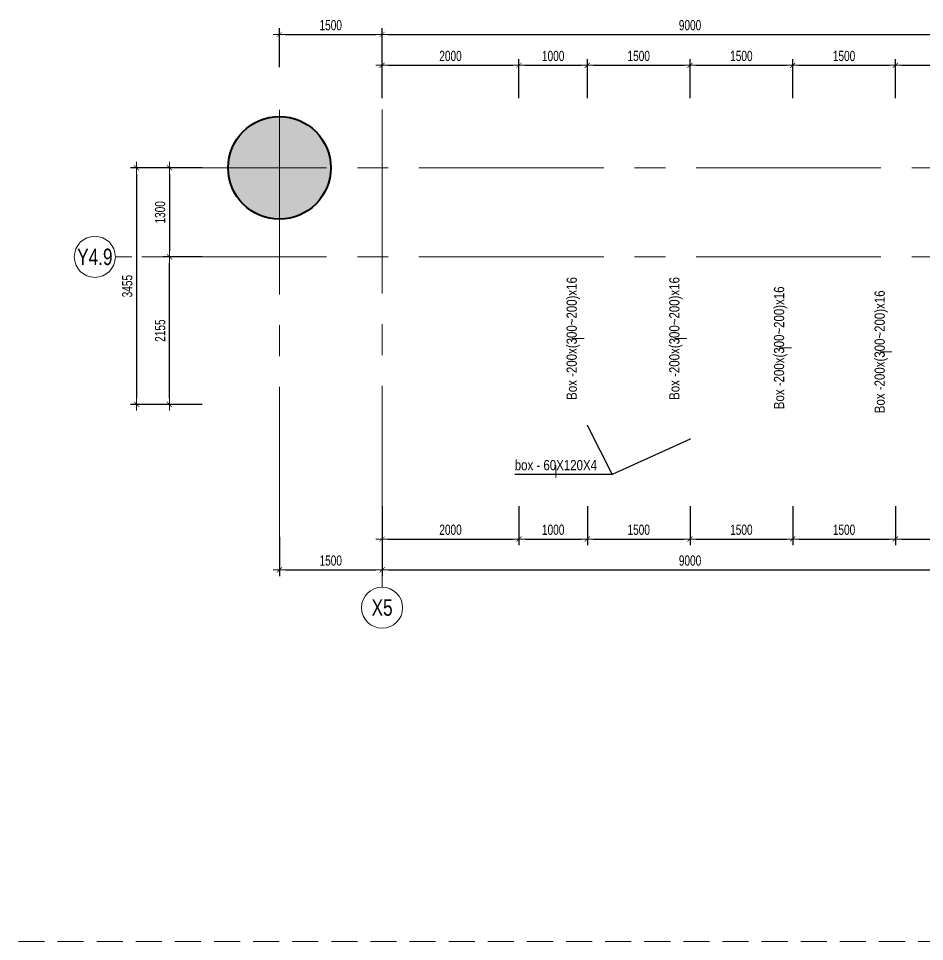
# Model space of a CAD drawing. Header units: millimetres. Extents: x -179076 to 305601, y -18667 to 40015.
# Drawn here: x 169531 to 182770, y 26248 to 39734 of the extents above; entities that cross this region are included whole.
import ezdxf
from ezdxf.enums import TextEntityAlignment as Align

# ---------------------------------------------------------------- set-up
doc = ezdxf.new("R2010")
doc.units = ezdxf.units.MM
doc.header["$LTSCALE"] = 60
doc.linetypes.add('HIDDEN2', pattern=[4.7625, 3.175, -1.5875])
doc.linetypes.add('POD_Grid F2$0$CENTER2', pattern=[1.125, 0.75, -0.125, 0.125, -0.125])
doc.layers.get('0').update_dxf_attribs({"lineweight": 20})
doc.layers.get('Defpoints').update_dxf_attribs({"color": 151, "lineweight": 9})
for name, color, linetype, lineweight in [('$0$NDC_S_VN TEXT', 7, 'Continuous', 20), ('NDC_S-COLUMN', 4, 'Continuous', 40), ('NDC_S_ANNO', 7, 'Continuous', 20), ('NDC_S_DIM', 1, 'Continuous', 15), ('NDC_S_HATCH COLUMN AND WALL', 251, 'Continuous', 13), ('NDC_S_HIDDEN', 8, 'HIDDEN2', 13), ('NDC_S_THIN LINE', 8, 'Continuous', 9), ('POD_Grid F2$0$NDC_S_AXIS', 5, 'POD_Grid F2$0$CENTER2', 13), ('POD_Grid F2$0$NDC_S_SYMBOL', 1, 'Continuous', 15), ('POD_Grid F2$0$NDC_S_TEXT SYMBOL', 7, 'Continuous', 20)]:
    doc.layers.add(name, color=color, linetype=linetype, lineweight=lineweight)
doc.styles.add('ARIAL', font='arial.ttf', dxfattribs={"width": 0.8})
doc.styles.add('NDC_DIM', font='', dxfattribs={"width": 0.75})
doc.styles.add('POD_Grid F2$0$NDC_ANNO', font='', dxfattribs={"width": 0.8})
doc.styles.get('NDC_DIM').set_extended_font_data('Dotum')
doc.styles.get('POD_Grid F2$0$NDC_ANNO').set_extended_font_data('Dotum')
doc.dimstyles.new('NDC_dim_60', dxfattribs={"dimscale": 60, "dimtxt": 2.5, "dimasz": 1.5, "dimexe": 1.5, "dimexo": 2.5, "dimgap": 1, "dimtad": 1, "dimdec": 0, "dimzin": 0, "dimdsep": 46, "dimtxsty": 'NDC_DIM', "dimblk": 'DIMMARK', "dimcen": 0.09, "dimdle": 1.2, "dimclrd": 1, "dimclre": 1, "dimclrt": 3, "dimadec": 0, "dimazin": 0, "dimtfac": 1, "dimtdec": 0, "dimtix": 1, "dimtofl": 0, "dimtmove": 0, "dimatfit": 3, "dimfxl": 8, "dimfxlon": 1, "dimtolj": 1, "dimtzin": 0, "dimarcsym": 0})
doc.dimstyles.new('NDC_dim_iso', dxfattribs={"dimtxt": 2.5, "dimasz": 1, "dimexe": 1.5, "dimexo": 2.5, "dimgap": 1, "dimtad": 1, "dimdec": 0, "dimzin": 0, "dimdsep": 46, "dimtxsty": 'NDC_DIM', "dimblk": 'DIMMARK', "dimcen": 0.09, "dimdle": 1.2, "dimclrd": 1, "dimclre": 1, "dimclrt": 3, "dimadec": 0, "dimazin": 0, "dimtfac": 1, "dimtdec": 0, "dimtix": 1, "dimtofl": 0, "dimtmove": 0, "dimatfit": 3, "dimfxl": 8, "dimfxlon": 1, "dimtolj": 1, "dimtzin": 0, "dimarcsym": 0})

# ---------------------------------------------------------------- blocks, each defined once
blk = doc.blocks.new('cottron')
at = {"layer": 'NDC_S_HATCH COLUMN AND WALL'}
h = blk.add_hatch(color=256, dxfattribs=at)
h.dxf.hatch_style = 1
h.paths.add_polyline_path([(-0.5, 0, 1), (0.5, 0, 1)])
at = {"layer": 'NDC_S-COLUMN', "ltscale": 0.005}
blk.add_circle((0, 0), 0.5, dxfattribs=at)
blk = doc.blocks.new('*U213')
at = {"layer": 'POD_Grid F2$0$NDC_S_SYMBOL'}
blk.add_line((5, 0), (9, 0), dxfattribs=at)
blk.add_circle((0, 0), 5, dxfattribs=at)
at = {"layer": 'POD_Grid F2$0$NDC_S_TEXT SYMBOL', "color": 7, "style": 'POD_Grid F2$0$NDC_ANNO', "width": 0.8}
blk.add_attdef('GRID', text='', height=4, rotation=270, dxfattribs=at).set_placement((0, 0), align=Align.MIDDLE)
blk = doc.blocks.new('*U212')
at = {"layer": 'POD_Grid F2$0$NDC_S_SYMBOL'}
blk.add_line((0, 5), (0, 9), dxfattribs=at)
blk.add_circle((0, 0), 5, dxfattribs=at)
at = {"layer": 'POD_Grid F2$0$NDC_S_TEXT SYMBOL', "color": 7, "style": 'POD_Grid F2$0$NDC_ANNO', "width": 0.8}
blk.add_attdef('GRID', text='', height=4, dxfattribs=at).set_placement((0, 0), align=Align.MIDDLE)
blk = doc.blocks.new('A$Cc384704a')
at = {"layer": 'POD_Grid F2$0$NDC_S_AXIS', "ltscale": 60}
for p, q in [((0, -5900), (0, 853)), ((1500, -5886), (1500, 853)), ((-2011, 0), (38579, 0)), ((-2011, -1300), (38607, -1300))]:
    blk.add_line(p, q, dxfattribs=at)
at = {"xscale": 1500, "yscale": 1500, "zscale": 1500}
blk.add_blockref('cottron', (0, 0), dxfattribs=at)
at = {"layer": 'POD_Grid F2$0$NDC_S_AXIS'}
ref = blk.add_blockref('*U213', (-2697, -1300), dxfattribs=dict(at, xscale=60, yscale=60, zscale=60))
ref.add_attrib('GRID', 'Y4.9', dxfattribs={"layer": 'POD_Grid F2$0$NDC_S_TEXT SYMBOL', "color": 7, "height": 240, "style": 'POD_Grid F2$0$NDC_ANNO', "width": 0.8}).set_placement((-2697, -1300), align=Align.MIDDLE)
at = {"layer": 'POD_Grid F2$0$NDC_S_AXIS', "xscale": 60, "yscale": 60, "zscale": 60}
blk.add_blockref('*U212', (1500, -6426), dxfattribs=at).add_auto_attribs({'GRID': 'X5'})
blk = doc.blocks.new('DIMMARK')
at = {"layer": 'NDC_S_DIM', "color": 1}
blk.add_line((-1.5, 0), (1, 0), dxfattribs=at)
at = {"layer": 'NDC_S_DIM', "color": 2, "const_width": 0.1}
blk.add_lwpolyline([(-0.42, -0.42), (0.42, 0.42)], dxfattribs=at)
blk = doc.blocks.new('*D231')
at = {"layer": 'Defpoints', "color": 0, "transparency": 16777216}
for p in [(173344, 37551), (171737, 36251), (173344, 36251)]:
    blk.add_point(p, dxfattribs=at)
at = {"layer": 'NDC_S_DIM', "color": 1, "lineweight": -2, "transparency": 16777216}
for p, q in [((172217, 37551), (171647, 37551)), ((171737, 37461), (171737, 36341)), ((172217, 36251), (171647, 36251))]:
    blk.add_line(p, q, dxfattribs=at)
at = {"layer": 'NDC_S_DIM', "color": 1, "lineweight": -2, "transparency": 16777216, "xscale": 90, "yscale": 90, "zscale": 90}
for p, rotation in [((171737, 37551), 90), ((171737, 36251), 270)]:
    blk.add_blockref('DIMMARK', p, dxfattribs=dict(at, rotation=rotation))
at = {"layer": 'NDC_S_DIM', "color": 3, "transparency": 16777216, "insert": (171602, 36901), "char_height": 150, "attachment_point": 5, "rotation": 90, "style": 'NDC_DIM'}
blk.add_mtext('\\A1;1300', dxfattribs=at)
blk = doc.blocks.new('*D422')
at = {"layer": 'Defpoints', "color": 0, "ltscale": 60, "transparency": 16777216}
for p in [(172167, 37551), (171257, 34096), (173844, 34096)]:
    blk.add_point(p, dxfattribs=at)
at = {"layer": 'NDC_S_DIM', "color": 1, "lineweight": -2, "ltscale": 60, "transparency": 16777216}
for p, q in [((171737, 37551), (171167, 37551)), ((171257, 37461), (171257, 34186)), ((171737, 34096), (171167, 34096))]:
    blk.add_line(p, q, dxfattribs=at)
at = {"layer": 'NDC_S_DIM', "color": 1, "lineweight": -2, "ltscale": 60, "transparency": 16777216, "xscale": 90, "yscale": 90, "zscale": 90}
for p, rotation in [((171257, 37551), 90), ((171257, 34096), 270)]:
    blk.add_blockref('DIMMARK', p, dxfattribs=dict(at, rotation=rotation))
at = {"layer": 'NDC_S_DIM', "color": 3, "ltscale": 60, "transparency": 16777216, "insert": (171122, 35823), "char_height": 150, "attachment_point": 5, "rotation": 90, "style": 'NDC_DIM'}
blk.add_mtext('\\A1;3455', dxfattribs=at)
blk = doc.blocks.new('*D483')
at = {"layer": 'Defpoints', "color": 0, "ltscale": 60, "transparency": 16777216}
for p in [(171737, 36251), (172550, 36251), (173844, 34096)]:
    blk.add_point(p, dxfattribs=at)
at = {"layer": 'NDC_S_DIM', "color": 1, "lineweight": -2, "ltscale": 60, "transparency": 16777216}
for p, q in [((172217, 36251), (171647, 36251)), ((171737, 34186), (171737, 36161)), ((172217, 34096), (171647, 34096))]:
    blk.add_line(p, q, dxfattribs=at)
at = {"layer": 'NDC_S_DIM', "color": 1, "lineweight": -2, "ltscale": 60, "transparency": 16777216, "xscale": 90, "yscale": 90, "zscale": 90}
for p, rotation in [((171737, 36251), 90), ((171737, 34096), 270)]:
    blk.add_blockref('DIMMARK', p, dxfattribs=dict(at, rotation=rotation))
at = {"layer": 'NDC_S_DIM', "color": 3, "ltscale": 60, "transparency": 16777216, "insert": (171602, 35173), "char_height": 150, "attachment_point": 5, "rotation": 90, "style": 'NDC_DIM'}
blk.add_mtext('\\A1;2155', dxfattribs=at)
blk = doc.blocks.new('*D484')
at = {"layer": 'Defpoints', "color": 0, "ltscale": 60, "transparency": 16777216}
for p in [(174844, 32827), (176844, 32827), (176844, 32128)]:
    blk.add_point(p, dxfattribs=at)
at = {"layer": 'NDC_S_DIM', "color": 1, "lineweight": -2, "ltscale": 60, "transparency": 16777216}
for p, q in [((174844, 32608), (174844, 32038)), ((176844, 32608), (176844, 32038)), ((174934, 32128), (176754, 32128))]:
    blk.add_line(p, q, dxfattribs=at)
at = {"layer": 'NDC_S_DIM', "color": 1, "lineweight": -2, "ltscale": 60, "transparency": 16777216, "xscale": 90, "yscale": 90, "zscale": 90, "rotation": 180}
blk.add_blockref('DIMMARK', (174844, 32128), dxfattribs=at)
at = {"layer": 'NDC_S_DIM', "color": 1, "lineweight": -2, "ltscale": 60, "transparency": 16777216, "xscale": 90, "yscale": 90, "zscale": 90}
blk.add_blockref('DIMMARK', (176844, 32128), dxfattribs=at)
at = {"layer": 'NDC_S_DIM', "color": 3, "ltscale": 60, "transparency": 16777216, "insert": (175844, 32263), "char_height": 150, "attachment_point": 5, "style": 'NDC_DIM'}
blk.add_mtext('\\A1;2000', dxfattribs=at)
blk = doc.blocks.new('*D485')
at = {"layer": 'Defpoints', "color": 0, "ltscale": 60, "transparency": 16777216}
for p in [(176844, 32827), (177844, 32827), (177844, 32128)]:
    blk.add_point(p, dxfattribs=at)
at = {"layer": 'NDC_S_DIM', "color": 1, "lineweight": -2, "ltscale": 60, "transparency": 16777216}
for p, q in [((176844, 32608), (176844, 32038)), ((177844, 32608), (177844, 32038)), ((176934, 32128), (177754, 32128))]:
    blk.add_line(p, q, dxfattribs=at)
at = {"layer": 'NDC_S_DIM', "color": 1, "lineweight": -2, "ltscale": 60, "transparency": 16777216, "xscale": 90, "yscale": 90, "zscale": 90, "rotation": 180}
blk.add_blockref('DIMMARK', (176844, 32128), dxfattribs=at)
at = {"layer": 'NDC_S_DIM', "color": 1, "lineweight": -2, "ltscale": 60, "transparency": 16777216, "xscale": 90, "yscale": 90, "zscale": 90}
blk.add_blockref('DIMMARK', (177844, 32128), dxfattribs=at)
at = {"layer": 'NDC_S_DIM', "color": 3, "ltscale": 60, "transparency": 16777216, "insert": (177344, 32263), "char_height": 150, "attachment_point": 5, "style": 'NDC_DIM'}
blk.add_mtext('\\A1;1000', dxfattribs=at)
blk = doc.blocks.new('*D486')
at = {"layer": 'Defpoints', "color": 0, "ltscale": 60, "transparency": 16777216}
for p in [(177844, 32827), (179344, 32827), (179344, 32128)]:
    blk.add_point(p, dxfattribs=at)
at = {"layer": 'NDC_S_DIM', "color": 1, "lineweight": -2, "ltscale": 60, "transparency": 16777216}
for p, q in [((177844, 32608), (177844, 32038)), ((179344, 32608), (179344, 32038)), ((177934, 32128), (179254, 32128))]:
    blk.add_line(p, q, dxfattribs=at)
at = {"layer": 'NDC_S_DIM', "color": 1, "lineweight": -2, "ltscale": 60, "transparency": 16777216, "xscale": 90, "yscale": 90, "zscale": 90, "rotation": 180}
blk.add_blockref('DIMMARK', (177844, 32128), dxfattribs=at)
at = {"layer": 'NDC_S_DIM', "color": 1, "lineweight": -2, "ltscale": 60, "transparency": 16777216, "xscale": 90, "yscale": 90, "zscale": 90}
blk.add_blockref('DIMMARK', (179344, 32128), dxfattribs=at)
at = {"layer": 'NDC_S_DIM', "color": 3, "ltscale": 60, "transparency": 16777216, "insert": (178594, 32263), "char_height": 150, "attachment_point": 5, "style": 'NDC_DIM'}
blk.add_mtext('\\A1;1500', dxfattribs=at)
blk = doc.blocks.new('*D487')
at = {"layer": 'Defpoints', "color": 0, "ltscale": 60, "transparency": 16777216}
for p in [(179344, 32827), (180844, 32827), (180844, 32128)]:
    blk.add_point(p, dxfattribs=at)
at = {"layer": 'NDC_S_DIM', "color": 1, "lineweight": -2, "ltscale": 60, "transparency": 16777216}
for p, q in [((179344, 32608), (179344, 32038)), ((180844, 32608), (180844, 32038)), ((179434, 32128), (180754, 32128))]:
    blk.add_line(p, q, dxfattribs=at)
at = {"layer": 'NDC_S_DIM', "color": 1, "lineweight": -2, "ltscale": 60, "transparency": 16777216, "xscale": 90, "yscale": 90, "zscale": 90, "rotation": 180}
blk.add_blockref('DIMMARK', (179344, 32128), dxfattribs=at)
at = {"layer": 'NDC_S_DIM', "color": 1, "lineweight": -2, "ltscale": 60, "transparency": 16777216, "xscale": 90, "yscale": 90, "zscale": 90}
blk.add_blockref('DIMMARK', (180844, 32128), dxfattribs=at)
at = {"layer": 'NDC_S_DIM', "color": 3, "ltscale": 60, "transparency": 16777216, "insert": (180094, 32263), "char_height": 150, "attachment_point": 5, "style": 'NDC_DIM'}
blk.add_mtext('\\A1;1500', dxfattribs=at)
blk = doc.blocks.new('*D488')
at = {"layer": 'Defpoints', "color": 0, "ltscale": 60, "transparency": 16777216}
for p in [(180844, 32827), (182344, 32827), (182344, 32128)]:
    blk.add_point(p, dxfattribs=at)
at = {"layer": 'NDC_S_DIM', "color": 1, "lineweight": -2, "ltscale": 60, "transparency": 16777216}
for p, q in [((180844, 32608), (180844, 32038)), ((182344, 32608), (182344, 32038)), ((180934, 32128), (182254, 32128))]:
    blk.add_line(p, q, dxfattribs=at)
at = {"layer": 'NDC_S_DIM', "color": 1, "lineweight": -2, "ltscale": 60, "transparency": 16777216, "xscale": 90, "yscale": 90, "zscale": 90, "rotation": 180}
blk.add_blockref('DIMMARK', (180844, 32128), dxfattribs=at)
at = {"layer": 'NDC_S_DIM', "color": 1, "lineweight": -2, "ltscale": 60, "transparency": 16777216, "xscale": 90, "yscale": 90, "zscale": 90}
blk.add_blockref('DIMMARK', (182344, 32128), dxfattribs=at)
at = {"layer": 'NDC_S_DIM', "color": 3, "ltscale": 60, "transparency": 16777216, "insert": (181594, 32263), "char_height": 150, "attachment_point": 5, "style": 'NDC_DIM'}
blk.add_mtext('\\A1;1500', dxfattribs=at)
blk = doc.blocks.new('*D489')
at = {"layer": 'Defpoints', "color": 0, "ltscale": 60, "transparency": 16777216}
for p in [(182344, 32827), (183844, 32827), (183844, 32128)]:
    blk.add_point(p, dxfattribs=at)
at = {"layer": 'NDC_S_DIM', "color": 1, "lineweight": -2, "ltscale": 60, "transparency": 16777216}
for p, q in [((182344, 32608), (182344, 32038)), ((183844, 32608), (183844, 32038)), ((182434, 32128), (183754, 32128))]:
    blk.add_line(p, q, dxfattribs=at)
at = {"layer": 'NDC_S_DIM', "color": 1, "lineweight": -2, "ltscale": 60, "transparency": 16777216, "xscale": 90, "yscale": 90, "zscale": 90, "rotation": 180}
blk.add_blockref('DIMMARK', (182344, 32128), dxfattribs=at)
at = {"layer": 'NDC_S_DIM', "color": 1, "lineweight": -2, "ltscale": 60, "transparency": 16777216, "xscale": 90, "yscale": 90, "zscale": 90}
blk.add_blockref('DIMMARK', (183844, 32128), dxfattribs=at)
at = {"layer": 'NDC_S_DIM', "color": 3, "ltscale": 60, "transparency": 16777216, "insert": (183094, 32263), "char_height": 150, "attachment_point": 5, "style": 'NDC_DIM'}
blk.add_mtext('\\A1;1500', dxfattribs=at)
blk = doc.blocks.new('*D509')
at = {"layer": 'Defpoints', "color": 0, "ltscale": 60, "transparency": 16777216}
for p in [(173344, 32827), (174844, 32827), (174844, 31678)]:
    blk.add_point(p, dxfattribs=at)
at = {"layer": 'NDC_S_DIM', "color": 1, "lineweight": -2, "ltscale": 60, "transparency": 16777216}
for p, q in [((173344, 32158), (173344, 31588)), ((174844, 32158), (174844, 31588)), ((173434, 31678), (174754, 31678))]:
    blk.add_line(p, q, dxfattribs=at)
at = {"layer": 'NDC_S_DIM', "color": 1, "lineweight": -2, "ltscale": 60, "transparency": 16777216, "xscale": 90, "yscale": 90, "zscale": 90, "rotation": 180}
blk.add_blockref('DIMMARK', (173344, 31678), dxfattribs=at)
at = {"layer": 'NDC_S_DIM', "color": 1, "lineweight": -2, "ltscale": 60, "transparency": 16777216, "xscale": 90, "yscale": 90, "zscale": 90}
blk.add_blockref('DIMMARK', (174844, 31678), dxfattribs=at)
at = {"layer": 'NDC_S_DIM', "color": 3, "ltscale": 60, "transparency": 16777216, "insert": (174094, 31813), "char_height": 150, "attachment_point": 5, "style": 'NDC_DIM'}
blk.add_mtext('\\A1;1500', dxfattribs=at)
blk = doc.blocks.new('*D510')
at = {"layer": 'Defpoints', "color": 0, "ltscale": 60, "transparency": 16777216}
for p in [(174844, 32827), (183844, 32827), (183844, 31678)]:
    blk.add_point(p, dxfattribs=at)
at = {"layer": 'NDC_S_DIM', "color": 1, "lineweight": -2, "ltscale": 60, "transparency": 16777216}
for p, q in [((174844, 32158), (174844, 31588)), ((183844, 32158), (183844, 31588)), ((174934, 31678), (183754, 31678))]:
    blk.add_line(p, q, dxfattribs=at)
at = {"layer": 'NDC_S_DIM', "color": 1, "lineweight": -2, "ltscale": 60, "transparency": 16777216, "xscale": 90, "yscale": 90, "zscale": 90, "rotation": 180}
blk.add_blockref('DIMMARK', (174844, 31678), dxfattribs=at)
at = {"layer": 'NDC_S_DIM', "color": 1, "lineweight": -2, "ltscale": 60, "transparency": 16777216, "xscale": 90, "yscale": 90, "zscale": 90}
blk.add_blockref('DIMMARK', (183844, 31678), dxfattribs=at)
at = {"layer": 'NDC_S_DIM', "color": 3, "ltscale": 60, "transparency": 16777216, "insert": (179344, 31813), "char_height": 150, "attachment_point": 5, "style": 'NDC_DIM'}
blk.add_mtext('\\A1;9000', dxfattribs=at)
blk = doc.blocks.new('*D532')
at = {"layer": 'Defpoints', "color": 0, "ltscale": 60, "transparency": 16777216}
for p in [(176844, 39050), (174844, 38351), (176844, 38351)]:
    blk.add_point(p, dxfattribs=at)
at = {"layer": 'NDC_S_DIM', "color": 1, "lineweight": -2, "ltscale": 60, "transparency": 16777216}
for p, q in [((174844, 38570), (174844, 39140)), ((176844, 38570), (176844, 39140)), ((174934, 39050), (176754, 39050))]:
    blk.add_line(p, q, dxfattribs=at)
at = {"layer": 'NDC_S_DIM', "color": 1, "lineweight": -2, "ltscale": 60, "transparency": 16777216, "xscale": 90, "yscale": 90, "zscale": 90, "rotation": 180}
blk.add_blockref('DIMMARK', (174844, 39050), dxfattribs=at)
at = {"layer": 'NDC_S_DIM', "color": 1, "lineweight": -2, "ltscale": 60, "transparency": 16777216, "xscale": 90, "yscale": 90, "zscale": 90}
blk.add_blockref('DIMMARK', (176844, 39050), dxfattribs=at)
at = {"layer": 'NDC_S_DIM', "color": 3, "ltscale": 60, "transparency": 16777216, "insert": (175844, 39185), "char_height": 150, "attachment_point": 5, "style": 'NDC_DIM'}
blk.add_mtext('\\A1;2000', dxfattribs=at)
blk = doc.blocks.new('*D533')
at = {"layer": 'Defpoints', "color": 0, "ltscale": 60, "transparency": 16777216}
for p in [(177844, 39050), (176844, 38351), (177844, 38351)]:
    blk.add_point(p, dxfattribs=at)
at = {"layer": 'NDC_S_DIM', "color": 1, "lineweight": -2, "ltscale": 60, "transparency": 16777216}
for p, q in [((176844, 38570), (176844, 39140)), ((177844, 38570), (177844, 39140)), ((176934, 39050), (177754, 39050))]:
    blk.add_line(p, q, dxfattribs=at)
at = {"layer": 'NDC_S_DIM', "color": 1, "lineweight": -2, "ltscale": 60, "transparency": 16777216, "xscale": 90, "yscale": 90, "zscale": 90, "rotation": 180}
blk.add_blockref('DIMMARK', (176844, 39050), dxfattribs=at)
at = {"layer": 'NDC_S_DIM', "color": 1, "lineweight": -2, "ltscale": 60, "transparency": 16777216, "xscale": 90, "yscale": 90, "zscale": 90}
blk.add_blockref('DIMMARK', (177844, 39050), dxfattribs=at)
at = {"layer": 'NDC_S_DIM', "color": 3, "ltscale": 60, "transparency": 16777216, "insert": (177344, 39185), "char_height": 150, "attachment_point": 5, "style": 'NDC_DIM'}
blk.add_mtext('\\A1;1000', dxfattribs=at)
blk = doc.blocks.new('*D534')
at = {"layer": 'Defpoints', "color": 0, "ltscale": 60, "transparency": 16777216}
for p in [(179344, 39050), (177844, 38351), (179344, 38351)]:
    blk.add_point(p, dxfattribs=at)
at = {"layer": 'NDC_S_DIM', "color": 1, "lineweight": -2, "ltscale": 60, "transparency": 16777216}
for p, q in [((177844, 38570), (177844, 39140)), ((179344, 38570), (179344, 39140)), ((177934, 39050), (179254, 39050))]:
    blk.add_line(p, q, dxfattribs=at)
at = {"layer": 'NDC_S_DIM', "color": 1, "lineweight": -2, "ltscale": 60, "transparency": 16777216, "xscale": 90, "yscale": 90, "zscale": 90, "rotation": 180}
blk.add_blockref('DIMMARK', (177844, 39050), dxfattribs=at)
at = {"layer": 'NDC_S_DIM', "color": 1, "lineweight": -2, "ltscale": 60, "transparency": 16777216, "xscale": 90, "yscale": 90, "zscale": 90}
blk.add_blockref('DIMMARK', (179344, 39050), dxfattribs=at)
at = {"layer": 'NDC_S_DIM', "color": 3, "ltscale": 60, "transparency": 16777216, "insert": (178594, 39185), "char_height": 150, "attachment_point": 5, "style": 'NDC_DIM'}
blk.add_mtext('\\A1;1500', dxfattribs=at)
blk = doc.blocks.new('*D535')
at = {"layer": 'Defpoints', "color": 0, "ltscale": 60, "transparency": 16777216}
for p in [(180844, 39050), (179344, 38351), (180844, 38351)]:
    blk.add_point(p, dxfattribs=at)
at = {"layer": 'NDC_S_DIM', "color": 1, "lineweight": -2, "ltscale": 60, "transparency": 16777216}
for p, q in [((179344, 38570), (179344, 39140)), ((180844, 38570), (180844, 39140)), ((179434, 39050), (180754, 39050))]:
    blk.add_line(p, q, dxfattribs=at)
at = {"layer": 'NDC_S_DIM', "color": 1, "lineweight": -2, "ltscale": 60, "transparency": 16777216, "xscale": 90, "yscale": 90, "zscale": 90, "rotation": 180}
blk.add_blockref('DIMMARK', (179344, 39050), dxfattribs=at)
at = {"layer": 'NDC_S_DIM', "color": 1, "lineweight": -2, "ltscale": 60, "transparency": 16777216, "xscale": 90, "yscale": 90, "zscale": 90}
blk.add_blockref('DIMMARK', (180844, 39050), dxfattribs=at)
at = {"layer": 'NDC_S_DIM', "color": 3, "ltscale": 60, "transparency": 16777216, "insert": (180094, 39185), "char_height": 150, "attachment_point": 5, "style": 'NDC_DIM'}
blk.add_mtext('\\A1;1500', dxfattribs=at)
blk = doc.blocks.new('*D536')
at = {"layer": 'Defpoints', "color": 0, "ltscale": 60, "transparency": 16777216}
for p in [(182344, 39050), (180844, 38351), (182344, 38351)]:
    blk.add_point(p, dxfattribs=at)
at = {"layer": 'NDC_S_DIM', "color": 1, "lineweight": -2, "ltscale": 60, "transparency": 16777216}
for p, q in [((180844, 38570), (180844, 39140)), ((182344, 38570), (182344, 39140)), ((180934, 39050), (182254, 39050))]:
    blk.add_line(p, q, dxfattribs=at)
at = {"layer": 'NDC_S_DIM', "color": 1, "lineweight": -2, "ltscale": 60, "transparency": 16777216, "xscale": 90, "yscale": 90, "zscale": 90, "rotation": 180}
blk.add_blockref('DIMMARK', (180844, 39050), dxfattribs=at)
at = {"layer": 'NDC_S_DIM', "color": 1, "lineweight": -2, "ltscale": 60, "transparency": 16777216, "xscale": 90, "yscale": 90, "zscale": 90}
blk.add_blockref('DIMMARK', (182344, 39050), dxfattribs=at)
at = {"layer": 'NDC_S_DIM', "color": 3, "ltscale": 60, "transparency": 16777216, "insert": (181594, 39185), "char_height": 150, "attachment_point": 5, "style": 'NDC_DIM'}
blk.add_mtext('\\A1;1500', dxfattribs=at)
blk = doc.blocks.new('*D537')
at = {"layer": 'Defpoints', "color": 0, "ltscale": 60, "transparency": 16777216}
for p in [(183844, 39050), (182344, 38351), (183844, 38351)]:
    blk.add_point(p, dxfattribs=at)
at = {"layer": 'NDC_S_DIM', "color": 1, "lineweight": -2, "ltscale": 60, "transparency": 16777216}
for p, q in [((182344, 38570), (182344, 39140)), ((183844, 38570), (183844, 39140)), ((182434, 39050), (183754, 39050))]:
    blk.add_line(p, q, dxfattribs=at)
at = {"layer": 'NDC_S_DIM', "color": 1, "lineweight": -2, "ltscale": 60, "transparency": 16777216, "xscale": 90, "yscale": 90, "zscale": 90, "rotation": 180}
blk.add_blockref('DIMMARK', (182344, 39050), dxfattribs=at)
at = {"layer": 'NDC_S_DIM', "color": 1, "lineweight": -2, "ltscale": 60, "transparency": 16777216, "xscale": 90, "yscale": 90, "zscale": 90}
blk.add_blockref('DIMMARK', (183844, 39050), dxfattribs=at)
at = {"layer": 'NDC_S_DIM', "color": 3, "ltscale": 60, "transparency": 16777216, "insert": (183094, 39185), "char_height": 150, "attachment_point": 5, "style": 'NDC_DIM'}
blk.add_mtext('\\A1;1500', dxfattribs=at)
blk = doc.blocks.new('*D539')
at = {"layer": 'Defpoints', "color": 0, "ltscale": 60, "transparency": 16777216}
for p in [(174844, 39500), (173344, 38351), (174844, 38351)]:
    blk.add_point(p, dxfattribs=at)
at = {"layer": 'NDC_S_DIM', "color": 1, "lineweight": -2, "ltscale": 60, "transparency": 16777216}
for p, q in [((173344, 39020), (173344, 39590)), ((174844, 39020), (174844, 39590)), ((173434, 39500), (174754, 39500))]:
    blk.add_line(p, q, dxfattribs=at)
at = {"layer": 'NDC_S_DIM', "color": 1, "lineweight": -2, "ltscale": 60, "transparency": 16777216, "xscale": 90, "yscale": 90, "zscale": 90, "rotation": 180}
blk.add_blockref('DIMMARK', (173344, 39500), dxfattribs=at)
at = {"layer": 'NDC_S_DIM', "color": 1, "lineweight": -2, "ltscale": 60, "transparency": 16777216, "xscale": 90, "yscale": 90, "zscale": 90}
blk.add_blockref('DIMMARK', (174844, 39500), dxfattribs=at)
at = {"layer": 'NDC_S_DIM', "color": 3, "ltscale": 60, "transparency": 16777216, "insert": (174094, 39635), "char_height": 150, "attachment_point": 5, "style": 'NDC_DIM'}
blk.add_mtext('\\A1;1500', dxfattribs=at)
blk = doc.blocks.new('*D540')
at = {"layer": 'Defpoints', "color": 0, "ltscale": 60, "transparency": 16777216}
for p in [(183844, 39500), (174844, 38351), (183844, 38351)]:
    blk.add_point(p, dxfattribs=at)
at = {"layer": 'NDC_S_DIM', "color": 1, "lineweight": -2, "ltscale": 60, "transparency": 16777216}
for p, q in [((174844, 39020), (174844, 39590)), ((183844, 39020), (183844, 39590)), ((174934, 39500), (183754, 39500))]:
    blk.add_line(p, q, dxfattribs=at)
at = {"layer": 'NDC_S_DIM', "color": 1, "lineweight": -2, "ltscale": 60, "transparency": 16777216, "xscale": 90, "yscale": 90, "zscale": 90, "rotation": 180}
blk.add_blockref('DIMMARK', (174844, 39500), dxfattribs=at)
at = {"layer": 'NDC_S_DIM', "color": 1, "lineweight": -2, "ltscale": 60, "transparency": 16777216, "xscale": 90, "yscale": 90, "zscale": 90}
blk.add_blockref('DIMMARK', (183844, 39500), dxfattribs=at)
at = {"layer": 'NDC_S_DIM', "color": 3, "ltscale": 60, "transparency": 16777216, "insert": (179344, 39635), "char_height": 150, "attachment_point": 5, "style": 'NDC_DIM'}
blk.add_mtext('\\A1;9000', dxfattribs=at)
blk = doc.blocks.new('*U205')
at = {"layer": 'NDC_S_ANNO', "ltscale": 0.8, "style": 'ARIAL', "width": 0.8}
blk.add_attdef('TEN', text='', height=2.5, dxfattribs=at).set_placement((0, 3), align=Align.MIDDLE_CENTER)
at = {"layer": 'NDC_S_ANNO', "ltscale": 0.8, "style": 'ARIAL', "width": 0.8, "flags": 1}
blk.add_attdef('CHU_THICH', text='', height=2.5, dxfattribs=at).set_placement((0, 0), align=Align.MIDDLE_CENTER)
at = {"layer": 'Defpoints'}
blk.add_leader([(0, 0), (0, 3)], dimstyle='NDC_dim_iso', override={"dimgap": 0.625, "dimtad": 0}, dxfattribs=at)

msp = doc.modelspace()

# ---------------------------------------------------------------- linework, layer by layer
at = {"layer": 'NDC_S_HIDDEN', "ltscale": 2}
msp.add_line((169531.2, 26247.6), (212564.6, 26247.6), dxfattribs=at)

# ---------------------------------------------------------------- block references
at = {"layer": '$0$NDC_S_VN TEXT', "xscale": 60, "yscale": 60, "zscale": 60}
for p, rotation, values in [((177794.7, 35058.1, -3888.4), 89.98968353860168, {'TEN': 'Box -200x(300~200)x16'}), ((179294.7, 35058.1, -3888.4), 89.98968353860168, {'TEN': 'Box -200x(300~200)x16'}), ((180824.7, 34921.7, -3888.4), 89.98968353860168, {'TEN': 'Box -200x(300~200)x16'}), ((182294.7, 34863.3, -3888.4), 89.98968353860168, {'TEN': 'Box -200x(300~200)x16'}), ((177383.5, 33028.1), 359.9896835386017, {'TEN': 'box - 60X120X4'})]:
    msp.add_blockref('*U205', p, dxfattribs=dict(at, rotation=rotation)).add_auto_attribs(values)
at = {"layer": 'NDC_S_THIN LINE'}
msp.add_blockref('A$Cc384704a', (173344.4, 37551), dxfattribs=at)

# ---------------------------------------------------------------- dimensions: what is measured, and where the dimension line sits
at = {"layer": 'NDC_S_DIM', "ltscale": 60}
for base, p1, p2, picture, middle in [((174844.4, 39500.1), (173344.4, 38351.4), (174844.4, 38351.4), '*D539', (174094.4, 39635.2)), ((174844.4, 31678.1), (173344.4, 32826.7), (174844.4, 32826.7), '*D509', (174094.4, 31813.2))]:
    dim = msp.add_linear_dim(base=base, p1=p1, p2=p2, dimstyle='NDC_dim_60', dxfattribs=at)
    dim.commit()
    dim.dimension.update_dxf_attribs({"geometry": picture, "text_midpoint": middle})
for base, p1, p2, picture, middle in [((183844.4, 39500.1), (174844.4, 38351.4), (183844.4, 38351.4), '*D540', (179344.4, 39635.2)), ((176844.4, 39050.1), (174844.4, 38351.4), (176844.4, 38351.4), '*D532', (175844.4, 39185.2)), ((177844.4, 39050.1), (176844.4, 38351.4), (177844.4, 38351.4), '*D533', (177344.4, 39185.2)), ((179344.4, 39050.1), (177844.4, 38351.4), (179344.4, 38351.4), '*D534', (178594.4, 39185.2)), ((180844.4, 39050.1), (179344.4, 38351.4), (180844.4, 38351.4), '*D535', (180094.4, 39185.2)), ((182344.4, 39050.1), (180844.4, 38351.4), (182344.4, 38351.4), '*D536', (181594.4, 39185.2)), ((183844.4, 39050.1), (182344.4, 38351.4), (183844.4, 38351.4), '*D537', (183094.4, 39185.2)), ((176844.4, 32128.1), (174844.4, 32826.7), (176844.4, 32826.7), '*D484', (175844.4, 32263.2)), ((183844.4, 31678.1), (174844.4, 32826.7), (183844.4, 32826.7), '*D510', (179344.4, 31813.2)), ((177844.4, 32128.1), (176844.4, 32826.7), (177844.4, 32826.7), '*D485', (177344.4, 32263.2)), ((179344.4, 32128.1), (177844.4, 32826.7), (179344.4, 32826.7), '*D486', (178594.4, 32263.2)), ((180844.4, 32128.1), (179344.4, 32826.7), (180844.4, 32826.7), '*D487', (180094.4, 32263.2)), ((182344.4, 32128.1), (180844.4, 32826.7), (182344.4, 32826.7), '*D488', (181594.4, 32263.2)), ((183844.4, 32128.1), (182344.4, 32826.7), (183844.4, 32826.7), '*D489', (183094.4, 32263.2))]:
    dim = msp.add_linear_dim(base=base, p1=p1, p2=p2, dimstyle='NDC_dim_60', override={"dimtmove": 1}, dxfattribs=at)
    dim.commit()
    dim.dimension.update_dxf_attribs({"geometry": picture, "text_midpoint": middle})
for base, p1, p2, picture, middle in [((171257.4, 34095.8), (172166.9, 37551), (173844.4, 34095.8), '*D422', (171122.3, 35823.4)), ((171737.4, 36251), (173844.4, 34095.8), (172549.5, 36251), '*D483', (171602.3, 35173.4))]:
    dim = msp.add_linear_dim(base=base, p1=p1, p2=p2, angle=90, dimstyle='NDC_dim_60', dxfattribs=at)
    dim.commit()
    dim.dimension.update_dxf_attribs({"geometry": picture, "text_midpoint": middle})
at = {"layer": 'NDC_S_DIM'}
dim = msp.add_linear_dim(base=(171737.4, 36251), p1=(173344.4, 37551), p2=(173344.4, 36251), angle=90, dimstyle='NDC_dim_60', dxfattribs=at)
dim.commit()
dim.dimension.update_dxf_attribs({"geometry": '*D231', "text_midpoint": (171602.3, 36901)})

# ---------------------------------------------------------------- leaders
at = {"layer": 'NDC_S_DIM', "ltscale": 60}
for points in [[(177844.4, 33783.9), (178207.1, 33071.6), (176782.3, 33071.6)], [(179344.4, 33589.5), (178207.1, 33071.6), (176782.3, 33071.6)]]:
    msp.add_leader(points, dimstyle='NDC_dim_60', override={"dimtad": 0, "dimldrblk": 'DotSmall'}, dxfattribs=at)

doc.saveas('drawing.dxf')
